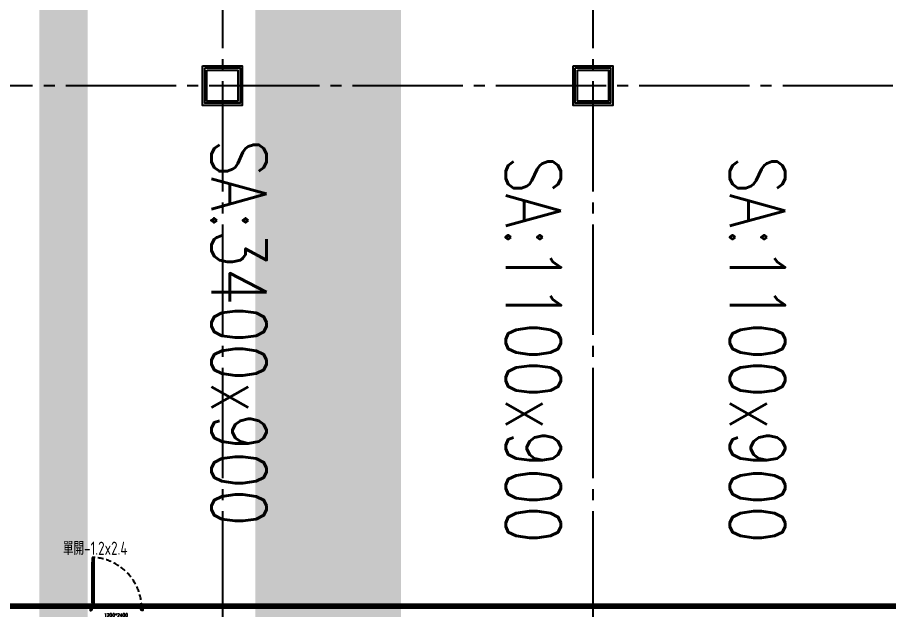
# Model space of a CAD drawing. Extents: x -960 to 27370, y -3283 to 11880.
# Drawn here: x 4695 to 6670, y 312 to 1654 of the extents above; entities that cross this region are included whole.
import ezdxf
from ezdxf.enums import TextEntityAlignment as Align
from ezdxf.lldxf.tags import DXFTag

# ---------------------------------------------------------------- set-up
doc = ezdxf.new("R2010")
doc.units = 0
doc.header["$LTSCALE"] = 100
for name, pattern in [('188K-SM-03-F10-ARCH-PA-Y2257103$0$AP5A-SM-03-F20-ARCH-PA-Y2230801+Y2230803$0$ALL-PA-TXT-Y2221201$0$DASHED', [19.05, 12.7, -6.35]), ('188K-SM-03-F10-ARCH-PA-Y2257103$0$DASHED', [19.05, 12.7, -6.35]), ('X-S-FAB-L10$0$COL-CEN-LIN', [3.25, 2.5, -0.25, 0.25, -0.25])]:
    doc.linetypes.add(name, pattern=pattern)
for name, color, linetype in [('0-xref', 8, 'Continuous'), ('188K-SM-03-F10-ARCH-PA-Y2257103$0$K-0-Door-TXT', 53, 'Continuous'), ('188K-SM-03-F10-ARCH-PA-Y2257103$0$K-Door', 4, 'Continuous'), ('188K-SM-03-F10-ARCH-PA-Y2257103$0$K-P1S-4.2-單抗', 3, 'Continuous'), ('188K-SM-03-F10-ARCH-PA-Y2257103$0$K-貼白鐵-1.5', 6, '188K-SM-03-F10-ARCH-PA-Y2257103$0$DASHED'), ('188K-SM-07-F15-HVAC-MA DUCT-Y2257103$0$0-MAU-SA', 5, 'Continuous'), ('188K-SM-07-F15-HVAC-MA DUCT-Y2257103$0$01-電力-CSA', 1, 'Continuous'), ('X-S-FAB-L10$0$0-DIM-TXT', 8, 'Continuous'), ('X-S-FAB-L10$0$BLOCK', 8, 'Continuous'), ('X-S-FAB-L10$0$CCL', 8, 'X-S-FAB-L10$0$COL-CEN-LIN'), ('X-S-FAB-L10$0$COL-S', 8, 'Continuous')]:
    doc.layers.add(name, color=color, linetype=linetype)
doc.styles.add('188K-SM-03-F10-ARCH-PA-Y2257103$0$AA-TXT', font='isocp.shx', dxfattribs={"width": 0.8, "bigfont": 'chineset.shx'})
doc.styles.add('188K-SM-03-F10-ARCH-PA-Y2257103$0$AP5A-SM-03-F20-ARCH-PA-Y2230801+Y2230803$0$ALL-PA-TXT-Y2221201$0$Standard', font='txt.shx', dxfattribs={"bigfont": 'chineset.shx'})
doc.styles.add('188K-SM-03-F10-ARCH-PA-Y2257103$0$Standard', font='txt.shx', dxfattribs={"bigfont": 'chineset.shx'})
doc.styles.add('188K-SM-07-F15-HVAC-MA DUCT-Y2257103$0$00-AEX$0$HKEC', font='romans.shx', dxfattribs={"bigfont": 'china.shx'})
doc.styles.add('X-S-FAB-L10$0$CHINA', font='simplex.shx', dxfattribs={"width": 0.75, "bigfont": 'chineset.shx'})
doc.styles.add('X-S-FAB-L10$0$Standard', font='', dxfattribs={"width": 0.8})
doc.styles.add('X-S-FAB-L10$0$TG_NOTE_TEXT', font='simplex.shx', dxfattribs={"width": 0.75, "bigfont": 'chineset.shx'})
doc.styles.get('X-S-FAB-L10$0$Standard').set_extended_font_data('Microsoft JhengHei')
tags = doc.linetypes.add('188K-SM-03-F10-ARCH-PA-Y2257103$0$S.P_LINE', pattern='A,12.7,-5.08,["S.P",188K-SM-03-F10-ARCH-PA-Y2257103$0$Standard,S=4,R=0,X=-2.54,Y=-1.27],-6.35', length=24.13).pattern_tags.tags
tags[6] = DXFTag(74, 10)

# ---------------------------------------------------------------- blocks, each defined once
blk = doc.blocks.new('X-S-FAB-L10$0$FAB2-L05')
at = {"layer": 'X-S-FAB-L10$0$CCL'}
for p, q in [((-21000, 11005), (-21000, 0)), ((-20160, 11005), (-20160, 0)), ((-26880, 2220), (1210, 2220))]:
    blk.add_line(p, q, dxfattribs=at)
at = {"layer": 'X-S-FAB-L10$0$COL-S'}
for points in [[(-21035, 2255), (-20965, 2255), (-20965, 2185), (-21035, 2185)], [(-20195, 2255), (-20125, 2255), (-20125, 2185), (-20195, 2185)]]:
    blk.add_lwpolyline(points, close=True, dxfattribs=at)
blk = doc.blocks.new('X-S-FAB-L10')
at = {"layer": 'X-S-FAB-L10$0$COL-S'}
for p, q in [((5125, 1535), (5195, 1535)), ((5125, 1465), (5125, 1535)), ((5195, 1535), (5195, 1465)), ((5965, 1535), (6035, 1535)), ((5965, 1465), (5965, 1535)), ((6035, 1535), (6035, 1465)), ((5195, 1465), (5125, 1465)), ((6035, 1465), (5965, 1465))]:
    blk.add_line(p, q, dxfattribs=at)
at = {"layer": 'X-S-FAB-L10$0$BLOCK'}
blk.add_blockref('X-S-FAB-L10$0$FAB2-L05', (26160, -720), dxfattribs=at)
at = {"style": 'X-S-FAB-L10$0$TG_NOTE_TEXT', "width": 0.5, "flags": 1}
for p in [(7463.301, 9020), (18268.251, 8649), (11197.77, 4800.167), (16485.801, 4800.167), (25420.27, 2635), (13360, 320.001, 0), (7463.301, -33.333)]:
    blk.add_attdef('WH', text='', height=20, dxfattribs=at).set_placement(p, align=Align.BOTTOM_LEFT)
at = {"width": 0.5}
for style, p in [('X-S-FAB-L10$0$TG_NOTE_TEXT', (7585, 9020)), ('X-S-FAB-L10$0$TG_NOTE_TEXT', (18389.95, 8649)), ('X-S-FAB-L10$0$TG_NOTE_TEXT', (11117.5, 4813.5)), ('X-S-FAB-L10$0$TG_NOTE_TEXT', (16607.5, 4813.5)), ('X-S-FAB-L10$0$TG_NOTE_TEXT', (25350, 2635)), ('X-S-FAB-L10$0$Standard', (13129.375, 325.001, 0)), ('X-S-FAB-L10$0$TG_NOTE_TEXT', (7585, -20))]:
    blk.add_attdef('DESC', text='', height=10, dxfattribs=dict(at, style=style)).set_placement(p, align=Align.BOTTOM_LEFT)
for tag, style, p in [('TYPE', 'X-S-FAB-L10$0$TG_NOTE_TEXT', (7619.286, 9020)), ('NO', 'X-S-FAB-L10$0$TG_NOTE_TEXT', (7650.095, 9020)), ('TYPE', 'X-S-FAB-L10$0$TG_NOTE_TEXT', (18424.236, 8649)), ('NO', 'X-S-FAB-L10$0$TG_NOTE_TEXT', (18455.045, 8649)), ('NO', 'X-S-FAB-L10$0$TG_NOTE_TEXT', (11088.595, 4813.5)), ('TYPE', 'X-S-FAB-L10$0$TG_NOTE_TEXT', (11151.786, 4813.5)), ('TYPE', 'X-S-FAB-L10$0$TG_NOTE_TEXT', (16641.786, 4813.5)), ('NO', 'X-S-FAB-L10$0$TG_NOTE_TEXT', (16672.595, 4813.5)), ('NO', 'X-S-FAB-L10$0$TG_NOTE_TEXT', (25313, 2635)), ('TYPE', 'X-S-FAB-L10$0$TG_NOTE_TEXT', (25350, 2635)), ('NO', 'X-S-FAB-L10$0$Standard', (13100, 320.001, 0)), ('TYPE', 'X-S-FAB-L10$0$Standard', (13129.375, 320.001, 0)), ('TYPE', 'X-S-FAB-L10$0$TG_NOTE_TEXT', (7619.286, -20)), ('NO', 'X-S-FAB-L10$0$TG_NOTE_TEXT', (7650.095, -20))]:
    blk.add_attdef(tag, text='', height=10, dxfattribs=dict(at, style=style)).set_placement(p, align=Align.BOTTOM_RIGHT)
at = {"style": 'X-S-FAB-L10$0$TG_NOTE_TEXT', "width": 0.5, "flags": 1}
for rotation, p in [(180, (43, 7480)), (180, (943, 7480)), (90, (24310, 3717.77)), (270, (17080, 1711.699))]:
    blk.add_attdef('WH', text='', height=20, rotation=rotation, dxfattribs=at).set_placement(p, align=Align.BOTTOM_LEFT)
at = {"width": 0.5}
for rotation, style, p in [(180, 'X-S-FAB-L10$0$Standard', (317.625, 7480)), (180, 'X-S-FAB-L10$0$Standard', (1217.625, 7480)), (90, 'X-S-FAB-L10$0$TG_NOTE_TEXT', (24310, 3647.5)), (270, 'X-S-FAB-L10$0$TG_NOTE_TEXT', (17080, 1605))]:
    blk.add_attdef('DESC', text='', height=10, rotation=rotation, dxfattribs=dict(at, style=style)).set_placement(p, align=Align.BOTTOM_LEFT)
for tag, rotation, style, p in [('TYPE', 180, 'X-S-FAB-L10$0$Standard', (317.625, 7480)), ('NO', 180, 'X-S-FAB-L10$0$Standard', (347, 7480)), ('TYPE', 180, 'X-S-FAB-L10$0$Standard', (1217.625, 7480)), ('NO', 180, 'X-S-FAB-L10$0$Standard', (1247, 7480)), ('TYPE', 90, 'X-S-FAB-L10$0$TG_NOTE_TEXT', (24310, 3647.5)), ('NO', 90, 'X-S-FAB-L10$0$TG_NOTE_TEXT', (24310, 3610.5)), ('TYPE', 270, 'X-S-FAB-L10$0$TG_NOTE_TEXT', (17080, 1605)), ('NO', 270, 'X-S-FAB-L10$0$TG_NOTE_TEXT', (17080, 1573))]:
    blk.add_attdef(tag, text='', height=10, rotation=rotation, dxfattribs=dict(at, style=style)).set_placement(p, align=Align.BOTTOM_RIGHT)
at = {"layer": 'X-S-FAB-L10$0$0-DIM-TXT', "style": 'X-S-FAB-L10$0$CHINA', "width": 0.75}
for p in [(667.414, 7855.1, -2689.4), (22627.353, 6728.814), (25644.722, 6728.814), (24778.787, 5569.051), (1118.252, 4980), (417.801, 4594.623), (23874.84, 4355), (22927.43, 4330.122), (23749.869, 3901.367), (417.801, 3765.236), (1118.252, 3730), (417.801, 3115.79), (536.882, 2227.832), (16908.994, 1782.652), (888.445, 880.466), (16977.43, 750), (18878.841, 750), (25641.221, 553.233), (21364.03, 526.894)]:
    blk.add_attdef('HIG', text='', height=80, dxfattribs=at).set_placement(p, align=Align.MIDDLE_LEFT)
blk = doc.blocks.new('188K-SM-03-F10-ARCH-PA-Y2257103$0$單開庫板門-1200x2400)圓型拉環鎖+輔助鎖)')
at = {"ltscale": 0.1}
for p, q in [((26008.6, -11403.6), (26004.5, -11403.6)), ((26004.5, -11403.6), (26004.5, -11414.1)), ((26008.6, -11414.1), (26008.6, -11403.6)), ((26004.5, -11414.1), (26004.5, -11415.3)), ((26004.5, -11414.1), (26008.6, -11414.1)), ((26004.5, -11415.4), (26004.6, -11415.5)), ((26008.6, -11414), (26004.6, -11414)), ((26004.6, -11414.3), (26004.6, -11414.2)), ((26004.6, -11415.3), (26004.6, -11414.5)), ((26004.7, -11414.1), (26006.5, -11414.1)), ((26005.1, -11414.4), (26004.7, -11414.4)), ((26004.7, -11414.5), (26005.1, -11414.5)), ((26004.7, -11414.5), (26004.7, -11506)), ((26004.7, -11506), (26004.7, -11414.5)), ((26004.7, -11414.5), (26004.7, -11414.5)), ((26004.7, -11415.4), (26004.7, -11415.3)), ((26005.2, -11414.4), (26005.2, -11414.4)), ((26006.5, -11414.1), (26006.6, -11414.1)), ((26006.6, -11414.1), (26006.6, -11414.1)), ((26006.6, -11414.1), (26008.4, -11414.1)), ((26008.4, -11414.4), (26008, -11414.4)), ((26008, -11414.4), (26008, -11414.4)), ((26008, -11414.5), (26008.4, -11414.5)), ((26008.4, -11506), (26008.4, -11414.5)), ((26008.4, -11414.5), (26008.4, -11414.5)), ((26008.4, -11414.5), (26008.4, -11506)), ((26008.4, -11415.3), (26008.4, -11415.4)), ((26008.5, -11414.2), (26008.5, -11414.3)), ((26008.5, -11414.5), (26008.5, -11415.3)), ((26008.5, -11415.5), (26008.6, -11415.4)), ((26008.6, -11415.3), (26008.6, -11414.1)), ((26008.6, -11506.4), (26004.5, -11506.4)), ((26004.5, -11506.4), (26004.5, -11518)), ((26004.7, -11506), (26004.7, -11506)), ((26008.4, -11506), (26008.4, -11506)), ((26008.6, -11518), (26008.6, -11506.4)), ((25999.5, -11519.7), (25999.5, -11523.2)), ((26002.5, -11519.1), (26000, -11519.1)), ((26000, -11523.7), (26002.4, -11523.7)), ((26002.4, -11523.7), (26004.1, -11522.6)), ((26002.9, -11518.5), (26002.6, -11518.5)), ((26002.6, -11518.5), (26002.6, -11521)), ((26002.6, -11521.9), (26002.6, -11519.3)), ((26002.6, -11521), (26002.9, -11521)), ((26003.4, -11521.9), (26002.6, -11521.9)), ((26002.9, -11521), (26002.9, -11518.5)), ((26003.3, -11522.2), (26003.3, -11522)), ((26003.3, -11522), (26003.4, -11522)), ((26004, -11522.2), (26003.3, -11522.2)), ((26008.3, -11517.5), (26003.6, -11517.5)), ((26003.6, -11517.5), (26003.6, -11517.7)), ((26003.6, -11517.7), (26008.3, -11517.7)), ((26004.1, -11521.9), (26003.9, -11521.9)), ((26003.9, -11522), (26004, -11522)), ((26004, -11522), (26004, -11522.2)), ((26004.2, -11522.4), (26004.2, -11521.9)), ((26004.5, -11518), (26008.6, -11518)), ((26008.3, -11517.7), (26008.3, -11517.5)), ((26114.8, -11521.9), (26115.1, -11521.9)), ((26114.8, -11522.4), (26114.8, -11521.9)), ((26114.9, -11522), (26114.9, -11522.2)), ((26115.1, -11522), (26114.9, -11522)), ((26114.9, -11522.2), (26115.7, -11522.2)), ((26116.6, -11523.7), (26114.9, -11522.6)), ((26115.5, -11521.9), (26116.3, -11521.9)), ((26115.7, -11522), (26115.5, -11522)), ((26115.7, -11522.2), (26115.7, -11522)), ((26116.3, -11521.9), (26116.3, -11519.3)), ((26116.5, -11519.1), (26119, -11519.1)), ((26119, -11523.7), (26116.6, -11523.7)), ((26119.5, -11519.7), (26119.5, -11523.2))]:
    blk.add_line(p, q, dxfattribs=at)
blk.add_lwpolyline([(26006.6, -11506.4), (26006.5, -11506.3), (26004.7, -11506.3, -0.414214), (26004.6, -11506.3), (26004.6, -11506.1, -0.414214), (26004.7, -11506.1), (26005.1, -11506.1, 0.414214), (26005.2, -11506.1), (26005.2, -11506, 0.414214), (26005.1, -11506), (26004.7, -11506, -0.414214), (26004.6, -11506), (26004.6, -11505.2, -0.414214), (26004.7, -11505.2), (26004.7, -11505.2, 0.414214), (26004.7, -11505.2), (26004.7, -11505, 0.72636), (26004.6, -11505), (26004.5, -11505.1, 0.158507), (26004.5, -11505.2), (26004.5, -11506.4, 0.414214), (26004.6, -11506.5), (26008.6, -11506.5, 0.414214), (26008.6, -11506.4), (26008.6, -11505.2, 0.158507), (26008.6, -11505.1), (26008.5, -11505, 0.72636), (26008.4, -11505), (26008.4, -11505.2, 0.414214), (26008.5, -11505.2, -0.414214), (26008.5, -11505.2), (26008.5, -11506, -0.414214), (26008.4, -11506), (26008, -11506, 0.414214), (26008, -11506), (26008, -11506.1, 0.414214), (26008, -11506.1), (26008.4, -11506.1, -0.414214), (26008.5, -11506.1), (26008.5, -11506.3, -0.414214), (26008.4, -11506.3), (26006.6, -11506.3)], format="xyb", close=True, dxfattribs=at)
for points in [[(25999.5, -11518.9), (25999.5, -11523.9)], [(26119.5, -11518.9), (26119.5, -11523.9)]]:
    blk.add_lwpolyline(points)
at = {"linetype": '188K-SM-03-F10-ARCH-PA-Y2257103$0$AP5A-SM-03-F20-ARCH-PA-Y2230801+Y2230803$0$ALL-PA-TXT-Y2221201$0$DASHED', "ltscale": 0.01}
blk.add_arc((26001.1, -11518.7), 115.3, 359.8531, 85.8135, dxfattribs=at)
at = {"ltscale": 0.1}
for centre, radius, start, end in [((26004.6, -11414.1), 0.0313, 90, 180), ((26004.6, -11415.3), 0.0313, 180, 216.0274), ((26004.7, -11414.2), 0.0313, 90, 180), ((26004.7, -11414.3), 0.0313, 180, 270), ((26004.7, -11414.5), 0.0313, 90, 180), ((26004.7, -11415.3), 0.0209, 180, 270), ((26004.7, -11415.4), 0.0313, 216.0274, 360), ((26004.7, -11415.3), 0.0209, 360, 90), ((26005.1, -11414.4), 0.0313, 270, 0), ((26005.1, -11414.4), 0.0313, 0, 90), ((26008, -11414.4), 0.0313, 90, 180), ((26008, -11414.4), 0.0313, 180, 270), ((26008.4, -11414.2), 0.0313, 360, 90), ((26008.4, -11414.3), 0.0313, 270, 0), ((26008.4, -11414.5), 0.0313, 0, 90), ((26008.5, -11415.3), 0.0209, 90, 180), ((26008.5, -11415.4), 0.0313, 180, 323.9726), ((26008.5, -11415.3), 0.0209, 270, 360), ((26008.6, -11414.1), 0.0313, 360, 90), ((26008.6, -11415.3), 0.0313, 323.9726, 360)]:
    blk.add_arc(centre, radius, start, end, dxfattribs=at)
for centre, major_axis, start_param, end_param in [((26000, -11519.7), (0.369, -0.369), 2.356194, 3.926991), ((26000, -11523.2), (-0.369, -0.369), 5.497787, 7.068583), ((26002.5, -11519.3), (0.111, -0.111), 7.068583, 8.63938), ((26003.4, -11521.9), (-0.0369, -0.0369), 0.785398, 3.926991), ((26003.9, -11521.9), (-0.0369, -0.0369), 3.926991, 7.068583), ((26004.1, -11521.9), (0.0369, -0.0369), 7.068583, 8.63938), ((26003.9, -11522.4), (0.221, -0.221), 6.162283, 7.068583), ((26114.8, -11521.9), (-0.0369, -0.0369), -2.356194, -0.785398), ((26115.1, -11522.4), (-0.221, -0.221), -0.785398, 0.120903), ((26115.1, -11521.9), (0.0369, -0.0369), -0.785398, 2.356194), ((26115.5, -11521.9), (0.0369, -0.0369), 2.356194, 5.497787), ((26116.5, -11519.3), (-0.111, -0.111), -2.356194, -0.785398), ((26119, -11519.7), (-0.369, -0.369), 2.356194, 3.926991), ((26119, -11523.2), (0.369, -0.369), -0.785398, 0.785398)]:
    blk.add_ellipse(centre, major_axis=major_axis, ratio=1, start_param=start_param, end_param=end_param, dxfattribs=at)
at = {"ltscale": 0.1, "extrusion": (0, 0, -1)}
blk.add_ellipse((26003.1, -11517.9), major_axis=(-0.516, 0.516), ratio=1, start_param=5.497787, end_param=11.780972, dxfattribs=at)
at = {"color": 8, "ltscale": 0.1, "style": '188K-SM-03-F10-ARCH-PA-Y2257103$0$AP5A-SM-03-F20-ARCH-PA-Y2230801+Y2230803$0$ALL-PA-TXT-Y2221201$0$Standard', "width": 0.85}
blk.add_text('1200*2400', height=8, dxfattribs=at).set_placement((26058.4, -11534.4), align=Align.MIDDLE_CENTER)
blk = doc.blocks.new('188K-SM-03-F10-ARCH-PA-Y2257103')
at = {"layer": '188K-SM-03-F10-ARCH-PA-Y2257103$0$K-P1S-4.2-單抗'}
blk.add_line((7405, 315, 0), (1860, 315, 0), dxfattribs=at)
for points in [[(5115, 1545), (5205, 1545), (5205, 1455), (5115, 1455)], [(5955, 1545), (6045, 1545), (6045, 1455), (5955, 1455)], [(5120, 1540), (5200, 1540), (5200, 1460), (5120, 1460)], [(5960, 1540), (6040, 1540), (6040, 1460), (5960, 1460)]]:
    blk.add_lwpolyline(points, close=True, dxfattribs=at)
at = {"layer": '188K-SM-03-F10-ARCH-PA-Y2257103$0$K-貼白鐵-1.5', "linetype": '188K-SM-03-F10-ARCH-PA-Y2257103$0$S.P_LINE', "ltscale": 0.09, "const_width": 12}
blk.add_lwpolyline([(14160, 320), (1860, 320), (1860, 645)], dxfattribs=at)
at = {"layer": '188K-SM-03-F10-ARCH-PA-Y2257103$0$K-Door'}
blk.add_blockref('188K-SM-03-F10-ARCH-PA-Y2257103$0$單開庫板門-1200x2400)圓型拉環鎖+輔助鎖)', (-21139.5, 11833.9, 0), dxfattribs=at)
at = {"layer": '188K-SM-03-F10-ARCH-PA-Y2257103$0$K-0-Door-TXT', "style": '188K-SM-03-F10-ARCH-PA-Y2257103$0$AA-TXT', "width": 0.8}
blk.add_text('單開-1.2x2.4', height=30, dxfattribs=at).set_placement((4871.8, 451.1, 0), align=Align.MIDDLE_CENTER)
blk = doc.blocks.new('188K-SM-07-F15-HVAC-MA DUCT-Y2257103')
at = {"layer": '188K-SM-07-F15-HVAC-MA DUCT-Y2257103$0$0-MAU-SA', "color": 5, "linetype": 'ByBlock'}
blk.add_lwpolyline([(4800, -417.2, 100, 100, 0), (4800, -417.2, 110, 110, 0), (4800, -417.2, 110, 110, 0), (4800, 8843, 110, 110, 0)], format="xyseb", dxfattribs=at)
at = {"layer": '188K-SM-07-F15-HVAC-MA DUCT-Y2257103$0$0-MAU-SA', "color": 5, "linetype": 'ByBlock', "const_width": 330}
blk.add_lwpolyline([(5399.7, -397.5), (5399.7, 2209.6)], dxfattribs=at)
at = {"layer": '188K-SM-07-F15-HVAC-MA DUCT-Y2257103$0$01-電力-CSA', "ltscale": 1000, "style": '188K-SM-07-F15-HVAC-MA DUCT-Y2257103$0$00-AEX$0$HKEC', "width": 0.8}
for s, p in [('SA:3400x900', (5097.8, 1378.7)), ('SA:1100x900', (5764.7, 1340.5)), ('SA:1100x900', (6273, 1340.5))]:
    blk.add_text(s, height=125, rotation=270, dxfattribs=at).set_placement(p, align=Align.BOTTOM_LEFT)

msp = doc.modelspace()

# ---------------------------------------------------------------- block references
msp.add_blockref('188K-SM-07-F15-HVAC-MA DUCT-Y2257103', (0, 0))
at = {"layer": '0-xref'}
for name in ['X-S-FAB-L10', '188K-SM-03-F10-ARCH-PA-Y2257103']:
    msp.add_blockref(name, (0, 0), dxfattribs=at)

doc.saveas('drawing.dxf')
